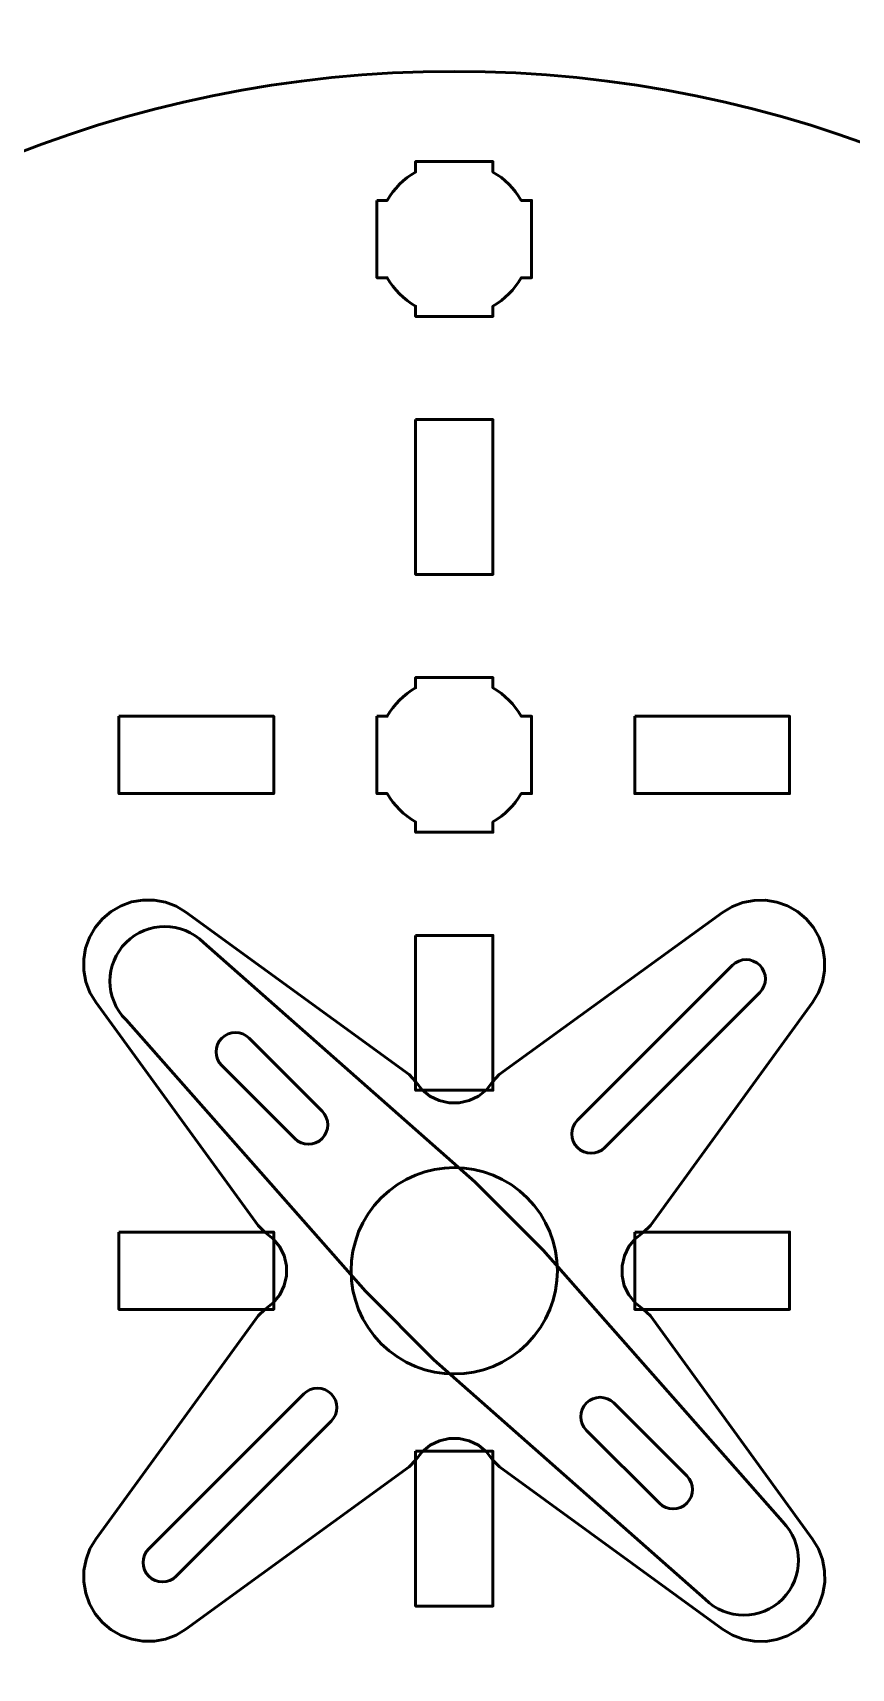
# Model space of a CAD drawing. Header units: centimetres. Extents: x -21 to 0, y -29.7 to 0.
# Drawn here: x -7.13 to -3.96, y -25.59 to -19.25 of the extents above; entities that cross this region are included whole.
import ezdxf

# ---------------------------------------------------------------- set-up
doc = ezdxf.new("R2010")
doc.units = ezdxf.units.CM
doc.header["$MEASUREMENT"] = 0
doc.layers.add('Layer 1', color=7, linetype='Continuous')

msp = doc.modelspace()

# ---------------------------------------------------------------- linework, layer by layer
at = {"layer": 'Layer 1', "color": 114, "lineweight": 53}
msp.add_ellipse((-5.5, -24.05004), major_axis=(0, 4.65), ratio=1, dxfattribs=at)
at = {"layer": 'Layer 1', "color": 22, "lineweight": 53}
msp.add_open_spline([(-21.00003, -29.19995), (-21.00003, -29.19995), (-21.00003, -0.49992), (-21.00003, -0.49992), (-21.00003, -0.49992), (-21.00003, -0.22295), (-20.77694, 0.00004), (-20.49994, 0.00004), (-20.49994, 0.00004), (-20.49994, 0.00004), (-0.50008, 0.00004), (-0.50008, 0.00004), (-0.50008, 0.00004), (-0.22294, 0.00004), (0.00002, -0.22295), (0.00002, -0.49992), (0.00002, -0.49992), (0.00002, -0.49992), (0.00002, -29.19995), (0.00002, -29.19995), (0.00002, -29.19995), (0.00002, -29.47695), (-0.22294, -29.70004), (-0.50008, -29.70004), (-0.50008, -29.70004), (-0.50008, -29.70004), (-20.49994, -29.70004), (-20.49994, -29.70004), (-20.49994, -29.70004), (-20.77694, -29.70004), (-21.00003, -29.47695), (-21.00003, -29.19995)], degree=3, knots=[0, 0, 0, 0, 0.125, 0.125, 0.125, 0.125, 0.25, 0.25, 0.25, 0.25, 0.375, 0.375, 0.375, 0.375, 0.5, 0.5, 0.5, 0.5, 0.625, 0.625, 0.625, 0.625, 0.75, 0.75, 0.75, 0.75, 0.875, 0.875, 0.875, 0.875, 1, 1, 1, 1], dxfattribs=at)
at = {"layer": 'Layer 1', "lineweight": 53}
for points, knots in [([(-5.8, -19.89994), (-5.8, -19.89994), (-5.7598, -19.89994), (-5.7598, -19.89994), (-5.7598, -19.89994), (-5.73347, -19.85442), (-5.69551, -19.81649), (-5.65, -19.79016), (-5.65, -19.79016), (-5.65, -19.79016), (-5.65, -19.74994), (-5.65, -19.74994), (-5.65, -19.74994), (-5.65, -19.74994), (-5.35, -19.74994), (-5.35, -19.74994), (-5.35, -19.74994), (-5.35, -19.74994), (-5.35, -19.79013), (-5.35, -19.79013), (-5.35, -19.79013), (-5.30447, -19.81646), (-5.26648, -19.85441), (-5.24012, -19.89994), (-5.24012, -19.89994), (-5.24012, -19.89994), (-5.2, -19.89994), (-5.2, -19.89994), (-5.2, -19.89994), (-5.2, -19.89994), (-5.2, -20.04536), (-5.2, -20.04536), (-5.2, -20.04536), (-5.2, -20.04536), (-5.19994, -20.05001), (-5.19994, -20.05001), (-5.19994, -20.05001), (-5.19994, -20.05001), (-5.2, -20.05465), (-5.2, -20.05465), (-5.2, -20.05465), (-5.2, -20.05465), (-5.2, -20.19994), (-5.2, -20.19994), (-5.2, -20.19994), (-5.2, -20.19994), (-5.24007, -20.19994), (-5.24007, -20.19994), (-5.24007, -20.19994), (-5.26642, -20.24551), (-5.30442, -20.28352), (-5.35, -20.30988), (-5.35, -20.30988), (-5.35, -20.30988), (-5.35, -20.34994), (-5.35, -20.34994), (-5.35, -20.34994), (-5.35, -20.34994), (-5.49328, -20.34994), (-5.49328, -20.34994), (-5.49328, -20.34994), (-5.49328, -20.34994), (-5.49995, -20.35002), (-5.49995, -20.35002), (-5.49995, -20.35002), (-5.49995, -20.35002), (-5.50663, -20.34994), (-5.50663, -20.34994), (-5.50663, -20.34994), (-5.50663, -20.34994), (-5.65, -20.34994), (-5.65, -20.34994), (-5.65, -20.34994), (-5.65, -20.34994), (-5.65, -20.30984), (-5.65, -20.30984), (-5.65, -20.30984), (-5.69554, -20.28348), (-5.73352, -20.24549), (-5.75985, -20.19994), (-5.75985, -20.19994), (-5.75985, -20.19994), (-5.8, -20.19994), (-5.8, -20.19994), (-5.8, -20.19994), (-5.8, -20.19994), (-5.8, -19.89994), (-5.8, -19.89994)], [0, 0, 0, 0, 0.0454545, 0.0454545, 0.0454545, 0.0454545, 0.0909091, 0.0909091, 0.0909091, 0.0909091, 0.1363636, 0.1363636, 0.1363636, 0.1363636, 0.1818182, 0.1818182, 0.1818182, 0.1818182, 0.2272727, 0.2272727, 0.2272727, 0.2272727, 0.2727273, 0.2727273, 0.2727273, 0.2727273, 0.3181818, 0.3181818, 0.3181818, 0.3181818, 0.3636364, 0.3636364, 0.3636364, 0.3636364, 0.4090909, 0.4090909, 0.4090909, 0.4090909, 0.4545455, 0.4545455, 0.4545455, 0.4545455, 0.5, 0.5, 0.5, 0.5, 0.5454545, 0.5454545, 0.5454545, 0.5454545, 0.5909091, 0.5909091, 0.5909091, 0.5909091, 0.6363636, 0.6363636, 0.6363636, 0.6363636, 0.6818182, 0.6818182, 0.6818182, 0.6818182, 0.7272727, 0.7272727, 0.7272727, 0.7272727, 0.7727273, 0.7727273, 0.7727273, 0.7727273, 0.8181818, 0.8181818, 0.8181818, 0.8181818, 0.8636364, 0.8636364, 0.8636364, 0.8636364, 0.9090909, 0.9090909, 0.9090909, 0.9090909, 0.9545455, 0.9545455, 0.9545455, 0.9545455, 1, 1, 1, 1]), ([(-5.65004, -20.74999), (-5.65004, -20.74999), (-5.35004, -20.74999), (-5.35004, -20.74999), (-5.35004, -20.74999), (-5.35004, -20.74999), (-5.35004, -21.34999), (-5.35004, -21.34999), (-5.35004, -21.34999), (-5.35004, -21.34999), (-5.65004, -21.34999), (-5.65004, -21.34999), (-5.65004, -21.34999), (-5.65004, -21.34999), (-5.65004, -20.74999), (-5.65004, -20.74999)], [0, 0, 0, 0, 0.25, 0.25, 0.25, 0.25, 0.5, 0.5, 0.5, 0.5, 0.75, 0.75, 0.75, 0.75, 1, 1, 1, 1]), ([(-5.8, -21.89994), (-5.8, -21.89994), (-5.7598, -21.89994), (-5.7598, -21.89994), (-5.7598, -21.89994), (-5.73347, -21.85442), (-5.69551, -21.81649), (-5.65, -21.79016), (-5.65, -21.79016), (-5.65, -21.79016), (-5.65, -21.74994), (-5.65, -21.74994), (-5.65, -21.74994), (-5.65, -21.74994), (-5.35, -21.74994), (-5.35, -21.74994), (-5.35, -21.74994), (-5.35, -21.74994), (-5.35, -21.79013), (-5.35, -21.79013), (-5.35, -21.79013), (-5.30447, -21.81646), (-5.26648, -21.85441), (-5.24012, -21.89994), (-5.24012, -21.89994), (-5.24012, -21.89994), (-5.2, -21.89994), (-5.2, -21.89994), (-5.2, -21.89994), (-5.2, -21.89994), (-5.2, -22.04536), (-5.2, -22.04536), (-5.2, -22.04536), (-5.2, -22.04536), (-5.19994, -22.05001), (-5.19994, -22.05001), (-5.19994, -22.05001), (-5.19994, -22.05001), (-5.2, -22.05465), (-5.2, -22.05465), (-5.2, -22.05465), (-5.2, -22.05465), (-5.2, -22.19994), (-5.2, -22.19994), (-5.2, -22.19994), (-5.2, -22.19994), (-5.24007, -22.19994), (-5.24007, -22.19994), (-5.24007, -22.19994), (-5.26642, -22.24551), (-5.30442, -22.28352), (-5.35, -22.30988), (-5.35, -22.30988), (-5.35, -22.30988), (-5.35, -22.34994), (-5.35, -22.34994), (-5.35, -22.34994), (-5.35, -22.34994), (-5.49328, -22.34994), (-5.49328, -22.34994), (-5.49328, -22.34994), (-5.49328, -22.34994), (-5.49995, -22.35002), (-5.49995, -22.35002), (-5.49995, -22.35002), (-5.49995, -22.35002), (-5.50663, -22.34994), (-5.50663, -22.34994), (-5.50663, -22.34994), (-5.50663, -22.34994), (-5.65, -22.34994), (-5.65, -22.34994), (-5.65, -22.34994), (-5.65, -22.34994), (-5.65, -22.30984), (-5.65, -22.30984), (-5.65, -22.30984), (-5.69554, -22.28348), (-5.73352, -22.24549), (-5.75985, -22.19994), (-5.75985, -22.19994), (-5.75985, -22.19994), (-5.8, -22.19994), (-5.8, -22.19994), (-5.8, -22.19994), (-5.8, -22.19994), (-5.8, -21.89994), (-5.8, -21.89994)], [0, 0, 0, 0, 0.0454545, 0.0454545, 0.0454545, 0.0454545, 0.0909091, 0.0909091, 0.0909091, 0.0909091, 0.1363636, 0.1363636, 0.1363636, 0.1363636, 0.1818182, 0.1818182, 0.1818182, 0.1818182, 0.2272727, 0.2272727, 0.2272727, 0.2272727, 0.2727273, 0.2727273, 0.2727273, 0.2727273, 0.3181818, 0.3181818, 0.3181818, 0.3181818, 0.3636364, 0.3636364, 0.3636364, 0.3636364, 0.4090909, 0.4090909, 0.4090909, 0.4090909, 0.4545455, 0.4545455, 0.4545455, 0.4545455, 0.5, 0.5, 0.5, 0.5, 0.5454545, 0.5454545, 0.5454545, 0.5454545, 0.5909091, 0.5909091, 0.5909091, 0.5909091, 0.6363636, 0.6363636, 0.6363636, 0.6363636, 0.6818182, 0.6818182, 0.6818182, 0.6818182, 0.7272727, 0.7272727, 0.7272727, 0.7272727, 0.7727273, 0.7727273, 0.7727273, 0.7727273, 0.8181818, 0.8181818, 0.8181818, 0.8181818, 0.8636364, 0.8636364, 0.8636364, 0.8636364, 0.9090909, 0.9090909, 0.9090909, 0.9090909, 0.9545455, 0.9545455, 0.9545455, 0.9545455, 1, 1, 1, 1]), ([(-6.79999, -21.89997), (-6.79999, -21.89997), (-6.19998, -21.89997), (-6.19998, -21.89997), (-6.19998, -21.89997), (-6.19998, -21.89997), (-6.19998, -22.19997), (-6.19998, -22.19997), (-6.19998, -22.19997), (-6.19998, -22.19997), (-6.79999, -22.19997), (-6.79999, -22.19997), (-6.79999, -22.19997), (-6.79999, -22.19997), (-6.79999, -21.89997), (-6.79999, -21.89997)], [0, 0, 0, 0, 0.25, 0.25, 0.25, 0.25, 0.5, 0.5, 0.5, 0.5, 0.75, 0.75, 0.75, 0.75, 1, 1, 1, 1]), ([(-4.79992, -21.89997), (-4.79992, -21.89997), (-4.19992, -21.89997), (-4.19992, -21.89997), (-4.19992, -21.89997), (-4.19992, -21.89997), (-4.19992, -22.19997), (-4.19992, -22.19997), (-4.19992, -22.19997), (-4.19992, -22.19997), (-4.79992, -22.19997), (-4.79992, -22.19997), (-4.79992, -22.19997), (-4.79992, -22.19997), (-4.79992, -21.89997), (-4.79992, -21.89997)], [0, 0, 0, 0, 0.25, 0.25, 0.25, 0.25, 0.5, 0.5, 0.5, 0.5, 0.75, 0.75, 0.75, 0.75, 1, 1, 1, 1]), ([(-5.65004, -22.74995), (-5.65004, -22.74995), (-5.35004, -22.74995), (-5.35004, -22.74995), (-5.35004, -22.74995), (-5.35004, -22.74995), (-5.35004, -23.34996), (-5.35004, -23.34996), (-5.35004, -23.34996), (-5.35004, -23.34996), (-5.65004, -23.34996), (-5.65004, -23.34996), (-5.65004, -23.34996), (-5.65004, -23.34996), (-5.65004, -22.74995), (-5.65004, -22.74995)], [0, 0, 0, 0, 0.25, 0.25, 0.25, 0.25, 0.5, 0.5, 0.5, 0.5, 0.75, 0.75, 0.75, 0.75, 1, 1, 1, 1]), ([(-6.79999, -23.8999), (-6.79999, -23.8999), (-6.19998, -23.8999), (-6.19998, -23.8999), (-6.19998, -23.8999), (-6.19998, -23.8999), (-6.19998, -24.1999), (-6.19998, -24.1999), (-6.19998, -24.1999), (-6.19998, -24.1999), (-6.79999, -24.1999), (-6.79999, -24.1999), (-6.79999, -24.1999), (-6.79999, -24.1999), (-6.79999, -23.8999), (-6.79999, -23.8999)], [0, 0, 0, 0, 0.25, 0.25, 0.25, 0.25, 0.5, 0.5, 0.5, 0.5, 0.75, 0.75, 0.75, 0.75, 1, 1, 1, 1]), ([(-4.79992, -23.8999), (-4.79992, -23.8999), (-4.19992, -23.8999), (-4.19992, -23.8999), (-4.19992, -23.8999), (-4.19992, -23.8999), (-4.19992, -24.1999), (-4.19992, -24.1999), (-4.19992, -24.1999), (-4.19992, -24.1999), (-4.79992, -24.1999), (-4.79992, -24.1999), (-4.79992, -24.1999), (-4.79992, -24.1999), (-4.79992, -23.8999), (-4.79992, -23.8999)], [0, 0, 0, 0, 0.25, 0.25, 0.25, 0.25, 0.5, 0.5, 0.5, 0.5, 0.75, 0.75, 0.75, 0.75, 1, 1, 1, 1]), ([(-5.65004, -24.75002), (-5.65004, -24.75002), (-5.35004, -24.75002), (-5.35004, -24.75002), (-5.35004, -24.75002), (-5.35004, -24.75002), (-5.35004, -25.35002), (-5.35004, -25.35002), (-5.35004, -25.35002), (-5.35004, -25.35002), (-5.65004, -25.35002), (-5.65004, -25.35002), (-5.65004, -25.35002), (-5.65004, -25.35002), (-5.65004, -24.75002), (-5.65004, -24.75002)], [0, 0, 0, 0, 0.25, 0.25, 0.25, 0.25, 0.5, 0.5, 0.5, 0.5, 0.75, 0.75, 0.75, 0.75, 1, 1, 1, 1])]:
    msp.add_open_spline(points, degree=3, knots=knots, dxfattribs=at)
at = {"layer": 'Layer 1', "color": 30, "lineweight": 53}
for points, knots in [([(-6.54126, -22.6598), (-6.54126, -22.6598), (-5.67532, -23.28937), (-5.67532, -23.28937), (-5.67532, -23.28937), (-5.67532, -23.28937), (-5.64843, -23.31738), (-5.64843, -23.31738), (-5.64843, -23.31738), (-5.64843, -23.31738), (-5.62435, -23.34819), (-5.62435, -23.34819), (-5.62435, -23.34819), (-5.62435, -23.34819), (-5.5941, -23.37283), (-5.5941, -23.37283), (-5.5941, -23.37283), (-5.5941, -23.37283), (-5.55882, -23.39019), (-5.55882, -23.39019), (-5.55882, -23.39019), (-5.55882, -23.39019), (-5.5196, -23.39916), (-5.5196, -23.39916), (-5.5196, -23.39916), (-5.5196, -23.39916), (-5.48039, -23.39915), (-5.48039, -23.39915), (-5.48039, -23.39915), (-5.48039, -23.39915), (-5.44231, -23.39019), (-5.44231, -23.39019), (-5.44231, -23.39019), (-5.44231, -23.39019), (-5.40646, -23.37338), (-5.40646, -23.37338), (-5.40646, -23.37338), (-5.40646, -23.37338), (-5.37565, -23.34818), (-5.37565, -23.34818), (-5.37565, -23.34818), (-5.37565, -23.34818), (-5.35158, -23.31738), (-5.35158, -23.31738), (-5.35158, -23.31738), (-5.35158, -23.31738), (-5.32525, -23.28881), (-5.32525, -23.28881), (-5.32525, -23.28881), (-5.32525, -23.28881), (-4.4593, -22.66036), (-4.4593, -22.66036), (-4.4593, -22.66036), (-4.4593, -22.66036), (-4.42177, -22.63739), (-4.42177, -22.63739), (-4.42177, -22.63739), (-4.42177, -22.63739), (-4.38089, -22.62228), (-4.38089, -22.62228), (-4.38089, -22.62228), (-4.38089, -22.62228), (-4.33775, -22.61387), (-4.33775, -22.61387), (-4.33775, -22.61387), (-4.33775, -22.61387), (-4.29351, -22.61331), (-4.29351, -22.61331), (-4.29351, -22.61331), (-4.29351, -22.61331), (-4.24982, -22.62115), (-4.24982, -22.62115), (-4.24982, -22.62115), (-4.24982, -22.62115), (-4.20837, -22.63572), (-4.20837, -22.63572), (-4.20837, -22.63572), (-4.20837, -22.63572), (-4.16973, -22.65756), (-4.16973, -22.65756), (-4.16973, -22.65756), (-4.16973, -22.65756), (-4.13612, -22.68556), (-4.13612, -22.68556), (-4.13612, -22.68556), (-4.13612, -22.68556), (-4.10755, -22.71973), (-4.10755, -22.71973), (-4.10755, -22.71973), (-4.10755, -22.71973), (-4.08571, -22.75838), (-4.08571, -22.75838), (-4.08571, -22.75838), (-4.08571, -22.75838), (-4.07114, -22.79982), (-4.07114, -22.79982), (-4.07114, -22.79982), (-4.07114, -22.79982), (-4.06386, -22.84296), (-4.06386, -22.84296), (-4.06386, -22.84296), (-4.06386, -22.84296), (-4.06442, -22.8872), (-4.06442, -22.8872), (-4.06442, -22.8872), (-4.06442, -22.8872), (-4.07227, -22.9309), (-4.07227, -22.9309), (-4.07227, -22.9309), (-4.07227, -22.9309), (-4.08738, -22.97178), (-4.08738, -22.97178), (-4.08738, -22.97178), (-4.08738, -22.97178), (-4.11035, -23.00931), (-4.11035, -23.00931), (-4.11035, -23.00931), (-4.11035, -23.00931), (-4.73936, -23.8747), (-4.73936, -23.8747), (-4.73936, -23.8747), (-4.73936, -23.8747), (-4.76738, -23.90158), (-4.76738, -23.90158), (-4.76738, -23.90158), (-4.76738, -23.90158), (-4.79817, -23.92566), (-4.79817, -23.92566), (-4.79817, -23.92566), (-4.79817, -23.92566), (-4.82337, -23.95647), (-4.82337, -23.95647), (-4.82337, -23.95647), (-4.82337, -23.95647), (-4.84018, -23.99232), (-4.84018, -23.99232), (-4.84018, -23.99232), (-4.84018, -23.99232), (-4.84914, -24.03039), (-4.84914, -24.03039), (-4.84914, -24.03039), (-4.84914, -24.03039), (-4.84915, -24.06961), (-4.84915, -24.06961), (-4.84915, -24.06961), (-4.84915, -24.06961), (-4.84075, -24.10826), (-4.84075, -24.10826), (-4.84075, -24.10826), (-4.84075, -24.10826), (-4.82338, -24.14355), (-4.82338, -24.14355), (-4.82338, -24.14355), (-4.82338, -24.14355), (-4.79818, -24.17436), (-4.79818, -24.17436), (-4.79818, -24.17436), (-4.79818, -24.17436), (-4.76737, -24.19844), (-4.76737, -24.19844), (-4.76737, -24.19844), (-4.76737, -24.19844), (-4.73936, -24.22532), (-4.73936, -24.22532), (-4.73936, -24.22532), (-4.73936, -24.22532), (-4.11036, -25.0907), (-4.11036, -25.0907), (-4.11036, -25.0907), (-4.11036, -25.0907), (-4.0874, -25.12822), (-4.0874, -25.12822), (-4.0874, -25.12822), (-4.0874, -25.12822), (-4.07171, -25.16966), (-4.07171, -25.16966), (-4.07171, -25.16966), (-4.07171, -25.16966), (-4.06388, -25.21336), (-4.06388, -25.21336), (-4.06388, -25.21336), (-4.06388, -25.21336), (-4.06332, -25.2576), (-4.06332, -25.2576), (-4.06332, -25.2576), (-4.06332, -25.2576), (-4.07059, -25.30073), (-4.07059, -25.30073), (-4.07059, -25.30073), (-4.07059, -25.30073), (-4.08516, -25.34218), (-4.08516, -25.34218), (-4.08516, -25.34218), (-4.08516, -25.34218), (-4.107, -25.38083), (-4.107, -25.38083), (-4.107, -25.38083), (-4.107, -25.38083), (-4.135, -25.41444), (-4.135, -25.41444), (-4.135, -25.41444), (-4.135, -25.41444), (-4.16917, -25.443), (-4.16917, -25.443), (-4.16917, -25.443), (-4.16917, -25.443), (-4.20783, -25.46485), (-4.20783, -25.46485), (-4.20783, -25.46485), (-4.20783, -25.46485), (-4.24928, -25.47942), (-4.24928, -25.47942), (-4.24928, -25.47942), (-4.24928, -25.47942), (-4.2924, -25.48669), (-4.2924, -25.48669), (-4.2924, -25.48669), (-4.2924, -25.48669), (-4.33665, -25.48613), (-4.33665, -25.48613), (-4.33665, -25.48613), (-4.33665, -25.48613), (-4.38034, -25.4783), (-4.38034, -25.4783), (-4.38034, -25.4783), (-4.38034, -25.4783), (-4.42179, -25.46261), (-4.42179, -25.46261), (-4.42179, -25.46261), (-4.42179, -25.46261), (-4.45931, -25.43965), (-4.45931, -25.43965), (-4.45931, -25.43965), (-4.45931, -25.43965), (-5.32468, -24.81064), (-5.32468, -24.81064), (-5.32468, -24.81064), (-5.32468, -24.81064), (-5.35157, -24.78264), (-5.35157, -24.78264), (-5.35157, -24.78264), (-5.35157, -24.78264), (-5.37565, -24.75183), (-5.37565, -24.75183), (-5.37565, -24.75183), (-5.37565, -24.75183), (-5.40646, -24.72663), (-5.40646, -24.72663), (-5.40646, -24.72663), (-5.40646, -24.72663), (-5.44175, -24.70926), (-5.44175, -24.70926), (-5.44175, -24.70926), (-5.44175, -24.70926), (-5.4804, -24.70086), (-5.4804, -24.70086), (-5.4804, -24.70086), (-5.4804, -24.70086), (-5.51961, -24.70086), (-5.51961, -24.70086), (-5.51961, -24.70086), (-5.51961, -24.70086), (-5.55769, -24.70983), (-5.55769, -24.70983), (-5.55769, -24.70983), (-5.55769, -24.70983), (-5.59354, -24.72663), (-5.59354, -24.72663), (-5.59354, -24.72663), (-5.59354, -24.72663), (-5.62435, -24.75184), (-5.62435, -24.75184), (-5.62435, -24.75184), (-5.62435, -24.75184), (-5.64843, -24.78264), (-5.64843, -24.78264), (-5.64843, -24.78264), (-5.64843, -24.78264), (-5.67475, -24.81009), (-5.67475, -24.81009), (-5.67475, -24.81009), (-5.67475, -24.81009), (-6.54069, -25.43965), (-6.54069, -25.43965), (-6.54069, -25.43965), (-6.54069, -25.43965), (-6.57821, -25.46261), (-6.57821, -25.46261), (-6.57821, -25.46261), (-6.57821, -25.46261), (-6.61911, -25.47774), (-6.61911, -25.47774), (-6.61911, -25.47774), (-6.61911, -25.47774), (-6.6628, -25.48557), (-6.6628, -25.48557), (-6.6628, -25.48557), (-6.6628, -25.48557), (-6.70704, -25.48614), (-6.70704, -25.48614), (-6.70704, -25.48614), (-6.70704, -25.48614), (-6.75017, -25.47886), (-6.75017, -25.47886), (-6.75017, -25.47886), (-6.75017, -25.47886), (-6.79161, -25.46429), (-6.79161, -25.46429), (-6.79161, -25.46429), (-6.79161, -25.46429), (-6.83027, -25.44245), (-6.83027, -25.44245), (-6.83027, -25.44245), (-6.83027, -25.44245), (-6.86444, -25.41388), (-6.86444, -25.41388), (-6.86444, -25.41388), (-6.86444, -25.41388), (-6.89244, -25.38027), (-6.89244, -25.38027), (-6.89244, -25.38027), (-6.89244, -25.38027), (-6.91427, -25.34163), (-6.91427, -25.34163), (-6.91427, -25.34163), (-6.91427, -25.34163), (-6.92885, -25.30018), (-6.92885, -25.30018), (-6.92885, -25.30018), (-6.92885, -25.30018), (-6.93669, -25.25649), (-6.93669, -25.25649), (-6.93669, -25.25649), (-6.93669, -25.25649), (-6.93613, -25.21224), (-6.93613, -25.21224), (-6.93613, -25.21224), (-6.93613, -25.21224), (-6.92773, -25.16912), (-6.92773, -25.16912), (-6.92773, -25.16912), (-6.92773, -25.16912), (-6.9126, -25.12822), (-6.9126, -25.12822), (-6.9126, -25.12822), (-6.9126, -25.12822), (-6.88964, -25.0907), (-6.88964, -25.0907), (-6.88964, -25.0907), (-6.88964, -25.0907), (-6.26064, -24.2242), (-6.26064, -24.2242), (-6.26064, -24.2242), (-6.26064, -24.2242), (-6.23263, -24.19844), (-6.23263, -24.19844), (-6.23263, -24.19844), (-6.23263, -24.19844), (-6.20183, -24.17436), (-6.20183, -24.17436), (-6.20183, -24.17436), (-6.20183, -24.17436), (-6.17662, -24.14355), (-6.17662, -24.14355), (-6.17662, -24.14355), (-6.17662, -24.14355), (-6.15982, -24.1077), (-6.15982, -24.1077), (-6.15982, -24.1077), (-6.15982, -24.1077), (-6.15086, -24.06961), (-6.15086, -24.06961), (-6.15086, -24.06961), (-6.15086, -24.06961), (-6.15085, -24.03041), (-6.15085, -24.03041), (-6.15085, -24.03041), (-6.15085, -24.03041), (-6.15982, -23.99119), (-6.15982, -23.99119), (-6.15982, -23.99119), (-6.15982, -23.99119), (-6.17718, -23.95591), (-6.17718, -23.95591), (-6.17718, -23.95591), (-6.17718, -23.95591), (-6.20182, -23.92567), (-6.20182, -23.92567), (-6.20182, -23.92567), (-6.20182, -23.92567), (-6.23263, -23.90158), (-6.23263, -23.90158), (-6.23263, -23.90158), (-6.23263, -23.90158), (-6.26064, -23.87469), (-6.26064, -23.87469), (-6.26064, -23.87469), (-6.26064, -23.87469), (-6.89021, -23.00875), (-6.89021, -23.00875), (-6.89021, -23.00875), (-6.89021, -23.00875), (-6.91317, -22.97123), (-6.91317, -22.97123), (-6.91317, -22.97123), (-6.91317, -22.97123), (-6.92886, -22.92978), (-6.92886, -22.92978), (-6.92886, -22.92978), (-6.92886, -22.92978), (-6.93669, -22.88609), (-6.93669, -22.88609), (-6.93669, -22.88609), (-6.93669, -22.88609), (-6.9367, -22.8424), (-6.9367, -22.8424), (-6.9367, -22.8424), (-6.9367, -22.8424), (-6.92998, -22.79872), (-6.92998, -22.79872), (-6.92998, -22.79872), (-6.92998, -22.79872), (-6.91485, -22.75783), (-6.91485, -22.75783), (-6.91485, -22.75783), (-6.91485, -22.75783), (-6.893, -22.71917), (-6.893, -22.71917), (-6.893, -22.71917), (-6.893, -22.71917), (-6.86444, -22.685), (-6.86444, -22.685), (-6.86444, -22.685), (-6.86444, -22.685), (-6.83083, -22.657), (-6.83083, -22.657), (-6.83083, -22.657), (-6.83083, -22.657), (-6.79218, -22.63516), (-6.79218, -22.63516), (-6.79218, -22.63516), (-6.79218, -22.63516), (-6.75129, -22.62003), (-6.75129, -22.62003), (-6.75129, -22.62003), (-6.75129, -22.62003), (-6.70761, -22.61331), (-6.70761, -22.61331), (-6.70761, -22.61331), (-6.70761, -22.61331), (-6.66392, -22.61332), (-6.66392, -22.61332), (-6.66392, -22.61332), (-6.66392, -22.61332), (-6.62022, -22.62115), (-6.62022, -22.62115), (-6.62022, -22.62115), (-6.62022, -22.62115), (-6.57878, -22.63684), (-6.57878, -22.63684), (-6.57878, -22.63684), (-6.57878, -22.63684), (-6.54126, -22.6598), (-6.54126, -22.6598)], [0, 0, 0, 0, 0.0086207, 0.0086207, 0.0086207, 0.0086207, 0.0172414, 0.0172414, 0.0172414, 0.0172414, 0.0258621, 0.0258621, 0.0258621, 0.0258621, 0.0344828, 0.0344828, 0.0344828, 0.0344828, 0.0431034, 0.0431034, 0.0431034, 0.0431034, 0.0517241, 0.0517241, 0.0517241, 0.0517241, 0.0603448, 0.0603448, 0.0603448, 0.0603448, 0.0689655, 0.0689655, 0.0689655, 0.0689655, 0.0775862, 0.0775862, 0.0775862, 0.0775862, 0.0862069, 0.0862069, 0.0862069, 0.0862069, 0.0948276, 0.0948276, 0.0948276, 0.0948276, 0.1034483, 0.1034483, 0.1034483, 0.1034483, 0.112069, 0.112069, 0.112069, 0.112069, 0.1206897, 0.1206897, 0.1206897, 0.1206897, 0.1293103, 0.1293103, 0.1293103, 0.1293103, 0.137931, 0.137931, 0.137931, 0.137931, 0.1465517, 0.1465517, 0.1465517, 0.1465517, 0.1551724, 0.1551724, 0.1551724, 0.1551724, 0.1637931, 0.1637931, 0.1637931, 0.1637931, 0.1724138, 0.1724138, 0.1724138, 0.1724138, 0.1810345, 0.1810345, 0.1810345, 0.1810345, 0.1896552, 0.1896552, 0.1896552, 0.1896552, 0.1982759, 0.1982759, 0.1982759, 0.1982759, 0.2068966, 0.2068966, 0.2068966, 0.2068966, 0.2155172, 0.2155172, 0.2155172, 0.2155172, 0.2241379, 0.2241379, 0.2241379, 0.2241379, 0.2327586, 0.2327586, 0.2327586, 0.2327586, 0.2413793, 0.2413793, 0.2413793, 0.2413793, 0.25, 0.25, 0.25, 0.25, 0.2586207, 0.2586207, 0.2586207, 0.2586207, 0.2672414, 0.2672414, 0.2672414, 0.2672414, 0.2758621, 0.2758621, 0.2758621, 0.2758621, 0.2844828, 0.2844828, 0.2844828, 0.2844828, 0.2931034, 0.2931034, 0.2931034, 0.2931034, 0.3017241, 0.3017241, 0.3017241, 0.3017241, 0.3103448, 0.3103448, 0.3103448, 0.3103448, 0.3189655, 0.3189655, 0.3189655, 0.3189655, 0.3275862, 0.3275862, 0.3275862, 0.3275862, 0.3362069, 0.3362069, 0.3362069, 0.3362069, 0.3448276, 0.3448276, 0.3448276, 0.3448276, 0.3534483, 0.3534483, 0.3534483, 0.3534483, 0.362069, 0.362069, 0.362069, 0.362069, 0.3706897, 0.3706897, 0.3706897, 0.3706897, 0.3793103, 0.3793103, 0.3793103, 0.3793103, 0.387931, 0.387931, 0.387931, 0.387931, 0.3965517, 0.3965517, 0.3965517, 0.3965517, 0.4051724, 0.4051724, 0.4051724, 0.4051724, 0.4137931, 0.4137931, 0.4137931, 0.4137931, 0.4224138, 0.4224138, 0.4224138, 0.4224138, 0.4310345, 0.4310345, 0.4310345, 0.4310345, 0.4396552, 0.4396552, 0.4396552, 0.4396552, 0.4482759, 0.4482759, 0.4482759, 0.4482759, 0.4568966, 0.4568966, 0.4568966, 0.4568966, 0.4655172, 0.4655172, 0.4655172, 0.4655172, 0.4741379, 0.4741379, 0.4741379, 0.4741379, 0.4827586, 0.4827586, 0.4827586, 0.4827586, 0.4913793, 0.4913793, 0.4913793, 0.4913793, 0.5, 0.5, 0.5, 0.5, 0.5086207, 0.5086207, 0.5086207, 0.5086207, 0.5172414, 0.5172414, 0.5172414, 0.5172414, 0.5258621, 0.5258621, 0.5258621, 0.5258621, 0.5344828, 0.5344828, 0.5344828, 0.5344828, 0.5431034, 0.5431034, 0.5431034, 0.5431034, 0.5517241, 0.5517241, 0.5517241, 0.5517241, 0.5603448, 0.5603448, 0.5603448, 0.5603448, 0.5689655, 0.5689655, 0.5689655, 0.5689655, 0.5775862, 0.5775862, 0.5775862, 0.5775862, 0.5862069, 0.5862069, 0.5862069, 0.5862069, 0.5948276, 0.5948276, 0.5948276, 0.5948276, 0.6034483, 0.6034483, 0.6034483, 0.6034483, 0.612069, 0.612069, 0.612069, 0.612069, 0.6206897, 0.6206897, 0.6206897, 0.6206897, 0.6293103, 0.6293103, 0.6293103, 0.6293103, 0.637931, 0.637931, 0.637931, 0.637931, 0.6465517, 0.6465517, 0.6465517, 0.6465517, 0.6551724, 0.6551724, 0.6551724, 0.6551724, 0.6637931, 0.6637931, 0.6637931, 0.6637931, 0.6724138, 0.6724138, 0.6724138, 0.6724138, 0.6810345, 0.6810345, 0.6810345, 0.6810345, 0.6896552, 0.6896552, 0.6896552, 0.6896552, 0.6982759, 0.6982759, 0.6982759, 0.6982759, 0.7068966, 0.7068966, 0.7068966, 0.7068966, 0.7155172, 0.7155172, 0.7155172, 0.7155172, 0.7241379, 0.7241379, 0.7241379, 0.7241379, 0.7327586, 0.7327586, 0.7327586, 0.7327586, 0.7413793, 0.7413793, 0.7413793, 0.7413793, 0.75, 0.75, 0.75, 0.75, 0.7586207, 0.7586207, 0.7586207, 0.7586207, 0.7672414, 0.7672414, 0.7672414, 0.7672414, 0.7758621, 0.7758621, 0.7758621, 0.7758621, 0.7844828, 0.7844828, 0.7844828, 0.7844828, 0.7931034, 0.7931034, 0.7931034, 0.7931034, 0.8017241, 0.8017241, 0.8017241, 0.8017241, 0.8103448, 0.8103448, 0.8103448, 0.8103448, 0.8189655, 0.8189655, 0.8189655, 0.8189655, 0.8275862, 0.8275862, 0.8275862, 0.8275862, 0.8362069, 0.8362069, 0.8362069, 0.8362069, 0.8448276, 0.8448276, 0.8448276, 0.8448276, 0.8534483, 0.8534483, 0.8534483, 0.8534483, 0.862069, 0.862069, 0.862069, 0.862069, 0.8706897, 0.8706897, 0.8706897, 0.8706897, 0.8793103, 0.8793103, 0.8793103, 0.8793103, 0.887931, 0.887931, 0.887931, 0.887931, 0.8965517, 0.8965517, 0.8965517, 0.8965517, 0.9051724, 0.9051724, 0.9051724, 0.9051724, 0.9137931, 0.9137931, 0.9137931, 0.9137931, 0.9224138, 0.9224138, 0.9224138, 0.9224138, 0.9310345, 0.9310345, 0.9310345, 0.9310345, 0.9396552, 0.9396552, 0.9396552, 0.9396552, 0.9482759, 0.9482759, 0.9482759, 0.9482759, 0.9568966, 0.9568966, 0.9568966, 0.9568966, 0.9655172, 0.9655172, 0.9655172, 0.9655172, 0.9741379, 0.9741379, 0.9741379, 0.9741379, 0.9827586, 0.9827586, 0.9827586, 0.9827586, 0.9913793, 0.9913793, 0.9913793, 0.9913793, 1, 1, 1, 1]), ([(-5.57955, -24.39471), (-5.57955, -24.39471), (-5.84471, -24.12955), (-5.84471, -24.12955), (-5.84471, -24.12955), (-5.84471, -24.12955), (-6.77279, -23.07773), (-6.77279, -23.07773), (-6.77279, -23.07773), (-6.85555, -22.99497), (-6.85555, -22.85997), (-6.77279, -22.77721), (-6.77279, -22.77721), (-6.69003, -22.69445), (-6.55503, -22.69445), (-6.47227, -22.77721), (-6.47227, -22.77721), (-6.47227, -22.77721), (-5.42045, -23.70529), (-5.42045, -23.70529), (-5.42045, -23.70529), (-5.42045, -23.70529), (-5.15529, -23.97045), (-5.15529, -23.97045), (-5.15529, -23.97045), (-5.15529, -23.97045), (-4.22721, -25.02227), (-4.22721, -25.02227), (-4.22721, -25.02227), (-4.14445, -25.10503), (-4.14445, -25.24003), (-4.22721, -25.32279), (-4.22721, -25.32279), (-4.30997, -25.40555), (-4.44497, -25.40555), (-4.52773, -25.32279), (-4.52773, -25.32279), (-4.52773, -25.32279), (-5.57955, -24.39471), (-5.57955, -24.39471)], [0, 0, 0, 0, 0.1, 0.1, 0.1, 0.1, 0.2, 0.2, 0.2, 0.2, 0.3, 0.3, 0.3, 0.3, 0.4, 0.4, 0.4, 0.4, 0.5, 0.5, 0.5, 0.5, 0.6, 0.6, 0.6, 0.6, 0.7, 0.7, 0.7, 0.7, 0.8, 0.8, 0.8, 0.8, 0.9, 0.9, 0.9, 0.9, 1, 1, 1, 1])]:
    msp.add_open_spline(points, degree=3, knots=knots, dxfattribs=at)
at = {"layer": 'Layer 1', "color": 250, "lineweight": 53}
for points, knots in [([(-4.91663, -23.5727), (-4.94591, -23.60198), (-4.99341, -23.60198), (-5.02269, -23.5727), (-5.02269, -23.5727), (-5.05197, -23.54341), (-5.05197, -23.49591), (-5.02269, -23.46663), (-5.02269, -23.46663), (-5.02269, -23.46663), (-4.42165, -22.86559), (-4.42165, -22.86559), (-4.42165, -22.86559), (-4.39237, -22.83631), (-4.34487, -22.83631), (-4.31558, -22.86559), (-4.31558, -22.86559), (-4.2863, -22.89487), (-4.2863, -22.94237), (-4.31558, -22.97166), (-4.31558, -22.97166), (-4.31558, -22.97166), (-4.91663, -23.5727), (-4.91663, -23.5727)], [0, 0, 0, 0, 0.1666667, 0.1666667, 0.1666667, 0.1666667, 0.3333333, 0.3333333, 0.3333333, 0.3333333, 0.5, 0.5, 0.5, 0.5, 0.6666667, 0.6666667, 0.6666667, 0.6666667, 0.8333333, 0.8333333, 0.8333333, 0.8333333, 1, 1, 1, 1]), ([(-6.29549, -23.14844), (-6.32477, -23.11916), (-6.37228, -23.11916), (-6.40156, -23.14844), (-6.40156, -23.14844), (-6.43084, -23.17772), (-6.43084, -23.22522), (-6.40156, -23.2545), (-6.40156, -23.2545), (-6.40156, -23.2545), (-6.11871, -23.53735), (-6.11871, -23.53735), (-6.11871, -23.53735), (-6.08943, -23.56663), (-6.04193, -23.56663), (-6.01265, -23.53735), (-6.01265, -23.53735), (-5.98337, -23.50807), (-5.98337, -23.46056), (-6.01265, -23.43128), (-6.01265, -23.43128), (-6.01265, -23.43128), (-6.29549, -23.14844), (-6.29549, -23.14844)], [0, 0, 0, 0, 0.1666667, 0.1666667, 0.1666667, 0.1666667, 0.3333333, 0.3333333, 0.3333333, 0.3333333, 0.5, 0.5, 0.5, 0.5, 0.6666667, 0.6666667, 0.6666667, 0.6666667, 0.8333333, 0.8333333, 0.8333333, 0.8333333, 1, 1, 1, 1]), ([(-5.78284, -23.76716), (-5.62666, -23.61097), (-5.37334, -23.61097), (-5.21716, -23.76716), (-5.21716, -23.76716), (-5.06097, -23.92334), (-5.06097, -24.17666), (-5.21716, -24.33284), (-5.21716, -24.33284), (-5.37334, -24.48903), (-5.62666, -24.48903), (-5.78284, -24.33284), (-5.78284, -24.33284), (-5.93903, -24.17666), (-5.93903, -23.92334), (-5.78284, -23.76716)], [0, 0, 0, 0, 0.25, 0.25, 0.25, 0.25, 0.5, 0.5, 0.5, 0.5, 0.75, 0.75, 0.75, 0.75, 1, 1, 1, 1]), ([(-6.57833, -25.2344), (-6.60761, -25.26369), (-6.65512, -25.26369), (-6.6844, -25.2344), (-6.6844, -25.2344), (-6.71368, -25.20512), (-6.71368, -25.15762), (-6.6844, -25.12834), (-6.6844, -25.12834), (-6.6844, -25.12834), (-6.08336, -24.5273), (-6.08336, -24.5273), (-6.08336, -24.5273), (-6.05408, -24.49802), (-6.00657, -24.49802), (-5.97729, -24.5273), (-5.97729, -24.5273), (-5.94801, -24.55658), (-5.94801, -24.60408), (-5.97729, -24.63336), (-5.97729, -24.63336), (-5.97729, -24.63336), (-6.57833, -25.2344), (-6.57833, -25.2344)], [0, 0, 0, 0, 0.1666667, 0.1666667, 0.1666667, 0.1666667, 0.3333333, 0.3333333, 0.3333333, 0.3333333, 0.5, 0.5, 0.5, 0.5, 0.6666667, 0.6666667, 0.6666667, 0.6666667, 0.8333333, 0.8333333, 0.8333333, 0.8333333, 1, 1, 1, 1]), ([(-4.88128, -24.56265), (-4.91057, -24.53336), (-4.95807, -24.53336), (-4.98735, -24.56265), (-4.98735, -24.56265), (-5.01663, -24.59193), (-5.01663, -24.63943), (-4.98735, -24.66871), (-4.98735, -24.66871), (-4.98735, -24.66871), (-4.70451, -24.95155), (-4.70451, -24.95155), (-4.70451, -24.95155), (-4.67523, -24.98084), (-4.62772, -24.98084), (-4.59844, -24.95155), (-4.59844, -24.95155), (-4.56916, -24.92227), (-4.56916, -24.87477), (-4.59844, -24.84549), (-4.59844, -24.84549), (-4.59844, -24.84549), (-4.88128, -24.56265), (-4.88128, -24.56265)], [0, 0, 0, 0, 0.1666667, 0.1666667, 0.1666667, 0.1666667, 0.3333333, 0.3333333, 0.3333333, 0.3333333, 0.5, 0.5, 0.5, 0.5, 0.6666667, 0.6666667, 0.6666667, 0.6666667, 0.8333333, 0.8333333, 0.8333333, 0.8333333, 1, 1, 1, 1])]:
    msp.add_open_spline(points, degree=3, knots=knots, dxfattribs=at)

doc.saveas('drawing.dxf')
